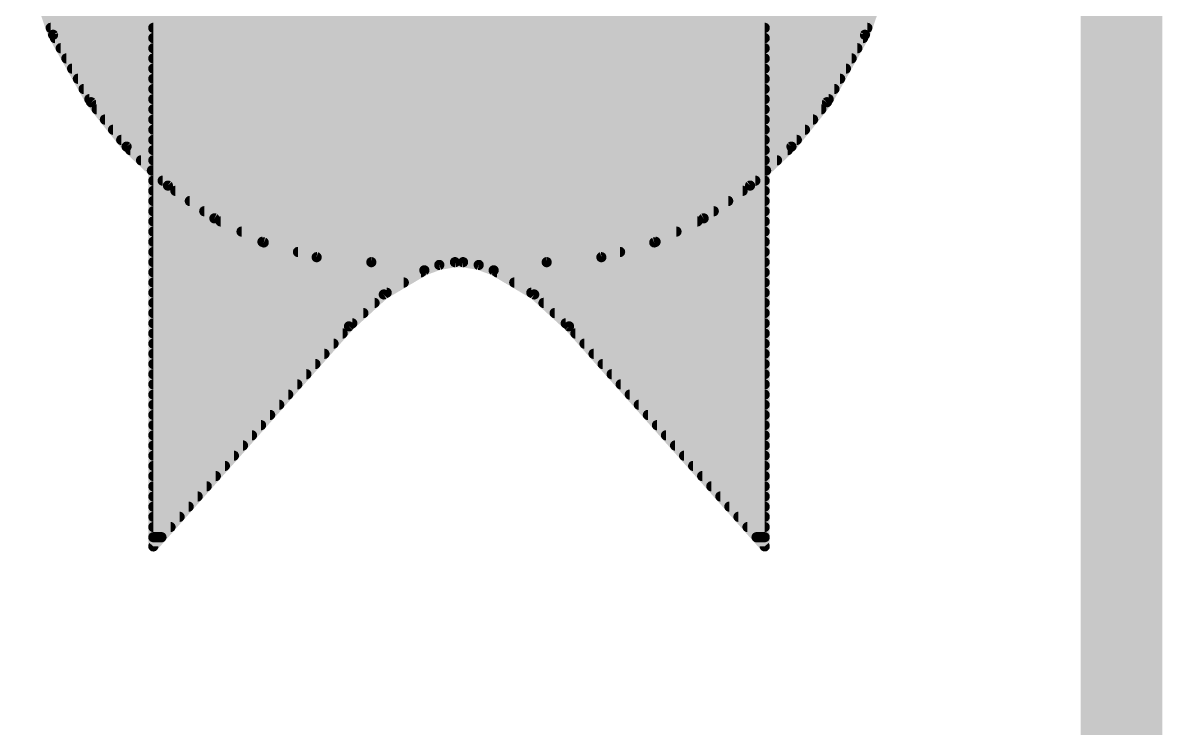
# Model space of a CAD drawing. Extents: x 0 to 108, y -18 to 20.
# Drawn here: x 16.312 to 19.152, y 15.043 to 16.802 of the extents above; entities that cross this region are included whole.
import ezdxf

# ---------------------------------------------------------------- set-up
doc = ezdxf.new("R2010")
doc.units = 0
for name, color, linetype in [('1', 12, 'CONTINUOUS'), ('16', 132, 'CONTINUOUS'), ('20', 53, 'CONTINUOUS'), ('21', 41, 'CONTINUOUS'), ('22', 40, 'CONTINUOUS'), ('23', 53, 'CONTINUOUS'), ('24', 53, 'CONTINUOUS')]:
    doc.layers.add(name, color=color, linetype=linetype)

msp = doc.modelspace()

# ---------------------------------------------------------------- linework, layer by layer
at = {"layer": '1', "const_width": 0.2032}
msp.add_lwpolyline([(19.05, 0), (19.05, 19.05)], dxfattribs=at)
at = {"layer": '16', "const_width": 0.2032}
msp.add_lwpolyline([(19.05, 19.05), (19.05, 0)], dxfattribs=at)
at = {"layer": '20', "const_width": 0.2032}
msp.add_lwpolyline([(19.05, 0), (19.05, 19.05)], dxfattribs=at)
at = {"layer": '21', "const_width": 0.0254}
for points in [[(16.6371, 17.0129), (16.6371, 15.4965)], [(18.4107, 16.7721), (18.4735, 16.9545)], [(16.6371, 16.8148), (18.4254, 16.8148)], [(16.6371, 16.7894), (18.4166, 16.7894)], [(18.316, 16.604), (18.4107, 16.7721)], [(16.6371, 16.764), (18.4061, 16.764)], [(16.6371, 16.7386), (18.3918, 16.7386)], [(16.6371, 16.7132), (18.3775, 16.7132)], [(16.6371, 16.6878), (18.3632, 16.6878)], [(16.6371, 16.6624), (18.3489, 16.6624)], [(16.6371, 16.637), (18.3346, 16.637)], [(16.6371, 16.6116), (18.3203, 16.6116)], [(18.2276, 16.4933), (18.316, 16.604)], [(16.6371, 16.5862), (18.3018, 16.5862)], [(16.6371, 16.5608), (18.2815, 16.5608)], [(16.6371, 16.5354), (18.2612, 16.5354)], [(16.6371, 16.51), (18.2409, 16.51)], [(18.1244, 16.3961), (18.2276, 16.4933)], [(16.6371, 16.4846), (18.2183, 16.4846)], [(16.6371, 16.4592), (18.1914, 16.4592)], [(16.6371, 16.4338), (18.1644, 16.4338)], [(16.6371, 16.4084), (18.1375, 16.4084)], [(16.6371, 16.383), (18.1059, 16.383)], [(18.0087, 16.3144), (18.1244, 16.3961)], [(16.6371, 16.3576), (18.0699, 16.3576)], [(16.6371, 16.3322), (18.0339, 16.3322)], [(16.6371, 16.3068), (17.9931, 16.3068)], [(17.8857, 16.2544), (18.0087, 16.3144)], [(16.6371, 16.2814), (17.941, 16.2814)], [(16.6371, 16.256), (17.8889, 16.256)], [(17.7538, 16.2176), (17.8857, 16.2544)], [(16.6371, 16.2306), (17.8004, 16.2306)], [(16.6371, 16.2052), (17.6175, 16.2052)], [(17.3499, 16.1984), (17.3889, 16.2052)], [(17.3889, 16.2052), (17.6175, 16.2052)], [(17.6175, 16.2052), (17.7538, 16.2176)], [(16.6371, 16.1798), (17.3041, 16.1798)], [(17.2115, 16.1247), (17.3127, 16.1849)], [(17.3127, 16.1849), (17.3499, 16.1984)], [(16.6371, 16.1544), (17.2614, 16.1544)], [(16.6371, 16.129), (17.2187, 16.129)], [(17.1247, 16.0452), (17.2115, 16.1247)], [(16.6371, 16.1036), (17.1884, 16.1036)], [(16.6371, 16.0782), (17.1607, 16.0782)], [(16.6371, 16.0528), (17.133, 16.0528)], [(16.6371, 15.4965), (17.1247, 16.0452)], [(16.6371, 16.0274), (17.1089, 16.0274)], [(16.6371, 16.002), (17.0863, 16.002)], [(16.6371, 15.9766), (17.0637, 15.9766)], [(16.6371, 15.9512), (17.0412, 15.9512)], [(16.6371, 15.9258), (17.0186, 15.9258)], [(16.6371, 15.9004), (16.996, 15.9004)], [(16.6371, 15.875), (16.9734, 15.875)], [(16.6371, 15.8496), (16.9509, 15.8496)], [(16.6371, 15.8242), (16.9283, 15.8242)], [(16.6371, 15.7988), (16.9057, 15.7988)], [(16.6371, 15.7734), (16.8832, 15.7734)], [(16.6371, 15.748), (16.8606, 15.748)], [(16.6371, 15.7226), (16.838, 15.7226)], [(16.6371, 15.6972), (16.8155, 15.6972)], [(16.6371, 15.6718), (16.7929, 15.6718)], [(16.6371, 15.6464), (16.7703, 15.6464)], [(16.6371, 15.621), (16.7477, 15.621)], [(16.6371, 15.5956), (16.7252, 15.5956)], [(16.6371, 15.5702), (16.7026, 15.5702)], [(16.6371, 15.5448), (16.68, 15.5448)], [(16.6371, 15.5194), (16.6574, 15.5194)]]:
    msp.add_lwpolyline(points, dxfattribs=at)
at = {"layer": '21', "const_width": 0.0127}
for points in [[(16.6371, 16.7958, 1), (16.6371, 16.783)], [(18.4162, 16.769, 1), (18.4051, 16.7752)], [(18.4166, 16.783, 1), (18.4166, 16.7958)], [(16.6371, 16.7704, 1), (16.6371, 16.7576)], [(18.4047, 16.7741, 1), (18.4167, 16.77)], [(18.4061, 16.7576, 1), (18.4061, 16.7704)], [(16.6371, 16.745, 1), (16.6371, 16.7323)], [(18.3918, 16.7323, 1), (18.3918, 16.745)], [(16.6371, 16.7196, 1), (16.6371, 16.7068)], [(16.6371, 16.6942, 1), (16.6371, 16.6814)], [(18.3632, 16.6814, 1), (18.3632, 16.6942)], [(18.3775, 16.7068, 1), (18.3775, 16.7196)], [(16.6371, 16.6688, 1), (16.6371, 16.6561)], [(18.3489, 16.6561, 1), (18.3489, 16.6688)], [(16.6371, 16.6434, 1), (16.6371, 16.6306)], [(18.3346, 16.6306, 1), (18.3346, 16.6434)], [(16.6371, 16.618, 1), (16.6371, 16.6052)], [(18.3105, 16.6071, 1), (18.3215, 16.6009)], [(18.321, 16.6, 1), (18.311, 16.608)], [(18.3203, 16.6052, 1), (18.3203, 16.618)], [(16.6371, 16.5926, 1), (16.6371, 16.5799)], [(18.3018, 16.5799, 1), (18.3018, 16.5926)], [(16.6371, 16.5672, 1), (16.6371, 16.5544)], [(18.2815, 16.5544, 1), (18.2815, 16.5672)], [(16.6371, 16.5418, 1), (16.6371, 16.529)], [(18.2612, 16.529, 1), (18.2612, 16.5418)], [(16.6371, 16.5164, 1), (16.6371, 16.5037)], [(18.2226, 16.4973, 1), (18.2325, 16.4893)], [(18.2319, 16.4887, 1), (18.2232, 16.4979)], [(18.2409, 16.5037, 1), (18.2409, 16.5164)], [(16.6371, 16.491, 1), (16.6371, 16.4782)], [(16.6371, 16.4656, 1), (16.6371, 16.4528)], [(18.1914, 16.4528, 1), (18.1914, 16.4656)], [(18.2183, 16.4782, 1), (18.2183, 16.491)], [(16.6371, 16.4402, 1), (16.6371, 16.4275)], [(18.1644, 16.4275, 1), (18.1644, 16.4402)], [(16.6371, 16.4148, 1), (16.6371, 16.402)], [(18.1375, 16.402, 1), (18.1375, 16.4148)], [(16.6371, 16.3894, 1), (16.6371, 16.3766)], [(18.1059, 16.3766, 1), (18.1059, 16.3894)], [(18.1201, 16.4007, 1), (18.1288, 16.3915)], [(18.1281, 16.3909, 1), (18.1208, 16.4013)], [(16.6371, 16.364, 1), (16.6371, 16.3513)], [(18.0699, 16.3513, 1), (18.0699, 16.364)], [(16.6371, 16.3386, 1), (16.6371, 16.3258)], [(18.0339, 16.3258, 1), (18.0339, 16.3386)], [(16.6371, 16.3132, 1), (16.6371, 16.3004)], [(17.9931, 16.3004, 1), (17.9931, 16.3132)], [(18.005, 16.3196, 1), (18.0124, 16.3092)], [(18.0115, 16.3087, 1), (18.0059, 16.3201)], [(16.6371, 16.2878, 1), (16.6371, 16.2751)], [(17.941, 16.2751, 1), (17.941, 16.2878)], [(16.6371, 16.2624, 1), (16.6371, 16.2496)], [(17.8829, 16.2601, 1), (17.8884, 16.2487)], [(17.8874, 16.2483, 1), (17.884, 16.2605)], [(17.8889, 16.2496, 1), (17.8889, 16.2624)], [(16.6371, 16.237, 1), (16.6371, 16.2242)], [(16.6371, 16.2116, 1), (16.6371, 16.1989)], [(17.3889, 16.2116, 1), (17.3889, 16.1989)], [(17.39, 16.1989, 1), (17.3878, 16.2115)], [(17.6169, 16.2115, 1), (17.6181, 16.1989)], [(17.6175, 16.1989, 1), (17.6175, 16.2116)], [(17.6175, 16.1989, 1), (17.6175, 16.2116)], [(17.7521, 16.2237, 1), (17.7555, 16.2115)], [(17.7544, 16.2113, 1), (17.7532, 16.2239)], [(17.8004, 16.2242, 1), (17.8004, 16.237)], [(16.6371, 16.1862, 1), (16.6371, 16.1734)], [(17.3041, 16.1734, 1), (17.3041, 16.1862)], [(17.3105, 16.1909, 1), (17.3149, 16.1789)], [(17.3159, 16.1794, 1), (17.3095, 16.1904)], [(17.3488, 16.2046, 1), (17.351, 16.1921)], [(17.3521, 16.1924, 1), (17.3478, 16.2043)], [(16.6371, 16.1608, 1), (16.6371, 16.1481)], [(17.2614, 16.1481, 1), (17.2614, 16.1608)], [(16.6371, 16.1354, 1), (16.6371, 16.1227)], [(17.2083, 16.1302, 1), (17.2147, 16.1193)], [(17.2158, 16.1201, 1), (17.2072, 16.1294)], [(17.2187, 16.1227, 1), (17.2187, 16.1354)], [(16.6371, 16.11, 1), (16.6371, 16.0972)], [(17.1884, 16.0972, 1), (17.1884, 16.11)], [(16.6371, 16.0846, 1), (16.6371, 16.0719)], [(17.1607, 16.0719, 1), (17.1607, 16.0846)], [(16.6371, 16.0592, 1), (16.6371, 16.0465)], [(17.1204, 16.0499, 1), (17.129, 16.0405)], [(17.1294, 16.041, 1), (17.12, 16.0494)], [(17.133, 16.0465, 1), (17.133, 16.0592)], [(16.6371, 16.0338, 1), (16.6371, 16.021)], [(17.1089, 16.021, 1), (17.1089, 16.0338)], [(16.6371, 16.0084, 1), (16.6371, 15.9957)], [(16.6371, 15.983, 1), (16.6371, 15.9703)], [(17.0637, 15.9703, 1), (17.0637, 15.983)], [(17.0863, 15.9957, 1), (17.0863, 16.0084)], [(16.6371, 15.9575, 1), (16.6371, 15.9449)], [(17.0412, 15.9449, 1), (17.0412, 15.9575)], [(16.6371, 15.9322, 1), (16.6371, 15.9195)], [(17.0186, 15.9195, 1), (17.0186, 15.9322)], [(16.6371, 15.9068, 1), (16.6371, 15.8941)], [(16.996, 15.8941, 1), (16.996, 15.9068)], [(16.6371, 15.8813, 1), (16.6371, 15.8687)], [(16.9734, 15.8687, 1), (16.9734, 15.8813)], [(16.6371, 15.8559, 1), (16.6371, 15.8433)], [(16.9509, 15.8433, 1), (16.9509, 15.8559)], [(16.6371, 15.8306, 1), (16.6371, 15.8179)], [(16.9283, 15.8179, 1), (16.9283, 15.8306)], [(16.6371, 15.8051, 1), (16.6371, 15.7925)], [(16.9057, 15.7925, 1), (16.9057, 15.8051)], [(16.6371, 15.7797, 1), (16.6371, 15.7671)], [(16.8832, 15.7671, 1), (16.8832, 15.7797)], [(16.6371, 15.7544, 1), (16.6371, 15.7417)], [(16.6371, 15.7289, 1), (16.6371, 15.7163)], [(16.838, 15.7163, 1), (16.838, 15.7289)], [(16.8606, 15.7417, 1), (16.8606, 15.7544)], [(16.6371, 15.7035, 1), (16.6371, 15.6909)], [(16.8155, 15.6909, 1), (16.8155, 15.7035)], [(16.6371, 15.6782, 1), (16.6371, 15.6655)], [(16.7929, 15.6655, 1), (16.7929, 15.6782)], [(16.6371, 15.6527, 1), (16.6371, 15.6401)], [(16.7703, 15.6401, 1), (16.7703, 15.6527)], [(16.6371, 15.6273, 1), (16.6371, 15.6147)], [(16.7477, 15.6147, 1), (16.7477, 15.6273)], [(16.6371, 15.602, 1), (16.6371, 15.5893)], [(16.7252, 15.5893, 1), (16.7252, 15.602)], [(16.6371, 15.5766, 1), (16.6371, 15.5639)], [(16.7026, 15.5639, 1), (16.7026, 15.5766)], [(16.6371, 15.5511, 1), (16.6371, 15.5385)], [(16.68, 15.5385, 1), (16.68, 15.5511)], [(16.6371, 15.5258, 1), (16.6371, 15.5131)], [(16.6324, 15.5007, 1), (16.6418, 15.4923)], [(16.6574, 15.5131, 1), (16.6574, 15.5258)], [(16.6307, 15.4965, 1), (16.6435, 15.4965)]]:
    msp.add_lwpolyline(points, format="xyb", dxfattribs=at)
at = {"layer": '22', "const_width": 0.0254}
for points in [[(18.1609, 17.0129), (18.1609, 15.4965)], [(16.3873, 16.7721), (16.3245, 16.9545)], [(16.3726, 16.8148), (18.1609, 16.8148)], [(16.3814, 16.7894), (18.1609, 16.7894)], [(16.482, 16.604), (16.3873, 16.7721)], [(16.3919, 16.764), (18.1609, 16.764)], [(16.4062, 16.7386), (18.1609, 16.7386)], [(16.4205, 16.7132), (18.1609, 16.7132)], [(16.4348, 16.6878), (18.1609, 16.6878)], [(16.4491, 16.6624), (18.1609, 16.6624)], [(16.4634, 16.637), (18.1609, 16.637)], [(16.4777, 16.6116), (18.1609, 16.6116)], [(16.5704, 16.4933), (16.482, 16.604)], [(16.4962, 16.5862), (18.1609, 16.5862)], [(16.5165, 16.5608), (18.1609, 16.5608)], [(16.5368, 16.5354), (18.1609, 16.5354)], [(16.5571, 16.51), (18.1609, 16.51)], [(16.6736, 16.3961), (16.5704, 16.4933)], [(16.5797, 16.4846), (18.1609, 16.4846)], [(16.6066, 16.4592), (18.1609, 16.4592)], [(16.6336, 16.4338), (18.1609, 16.4338)], [(16.6605, 16.4084), (18.1609, 16.4084)], [(16.7893, 16.3144), (16.6736, 16.3961)], [(16.6922, 16.383), (18.1609, 16.383)], [(16.7281, 16.3576), (18.1609, 16.3576)], [(16.7641, 16.3322), (18.1609, 16.3322)], [(16.9123, 16.2544), (16.7893, 16.3144)], [(16.8049, 16.3068), (18.1609, 16.3068)], [(16.857, 16.2814), (18.1609, 16.2814)], [(16.9091, 16.256), (18.1609, 16.256)], [(17.0442, 16.2176), (16.9123, 16.2544)], [(16.9976, 16.2306), (18.1609, 16.2306)], [(17.1805, 16.2052), (17.0442, 16.2176)], [(17.4091, 16.2052), (17.1805, 16.2052)], [(17.1805, 16.2052), (18.1609, 16.2052)], [(17.4481, 16.1984), (17.4091, 16.2052)], [(17.4853, 16.1849), (17.4481, 16.1984)], [(17.5865, 16.1247), (17.4853, 16.1849)], [(17.4939, 16.1798), (18.1609, 16.1798)], [(17.5366, 16.1544), (18.1609, 16.1544)], [(17.5793, 16.129), (18.1609, 16.129)], [(17.6733, 16.0452), (17.5865, 16.1247)], [(17.6096, 16.1036), (18.1609, 16.1036)], [(17.6373, 16.0782), (18.1609, 16.0782)], [(17.665, 16.0528), (18.1609, 16.0528)], [(18.1609, 15.4965), (17.6733, 16.0452)], [(17.6891, 16.0274), (18.1609, 16.0274)], [(17.7117, 16.002), (18.1609, 16.002)], [(17.7343, 15.9766), (18.1609, 15.9766)], [(17.7568, 15.9512), (18.1609, 15.9512)], [(17.7794, 15.9258), (18.1609, 15.9258)], [(17.802, 15.9004), (18.1609, 15.9004)], [(17.8246, 15.875), (18.1609, 15.875)], [(17.8471, 15.8496), (18.1609, 15.8496)], [(17.8697, 15.8242), (18.1609, 15.8242)], [(17.8923, 15.7988), (18.1609, 15.7988)], [(17.9148, 15.7734), (18.1609, 15.7734)], [(17.9374, 15.748), (18.1609, 15.748)], [(17.96, 15.7226), (18.1609, 15.7226)], [(17.9825, 15.6972), (18.1609, 15.6972)], [(18.0051, 15.6718), (18.1609, 15.6718)], [(18.0277, 15.6464), (18.1609, 15.6464)], [(18.0503, 15.621), (18.1609, 15.621)], [(18.0728, 15.5956), (18.1609, 15.5956)], [(18.0954, 15.5702), (18.1609, 15.5702)], [(18.118, 15.5448), (18.1609, 15.5448)], [(18.1406, 15.5194), (18.1609, 15.5194)]]:
    msp.add_lwpolyline(points, dxfattribs=at)
at = {"layer": '22', "const_width": 0.0127}
for points in [[(16.3814, 16.7958, 1), (16.3814, 16.783)], [(16.3929, 16.7752, 1), (16.3818, 16.769)], [(18.1609, 16.783, 1), (18.1609, 16.7958)], [(16.3813, 16.77, 1), (16.3933, 16.7741)], [(16.3919, 16.7704, 1), (16.3919, 16.7576)], [(18.1609, 16.7576, 1), (18.1609, 16.7704)], [(16.4062, 16.745, 1), (16.4062, 16.7323)], [(18.1609, 16.7323, 1), (18.1609, 16.745)], [(16.4205, 16.7196, 1), (16.4205, 16.7068)], [(16.4348, 16.6942, 1), (16.4348, 16.6814)], [(18.1609, 16.7068, 1), (18.1609, 16.7196)], [(18.1609, 16.6814, 1), (18.1609, 16.6942)], [(16.4491, 16.6688, 1), (16.4491, 16.6561)], [(18.1609, 16.6561, 1), (18.1609, 16.6688)], [(16.4634, 16.6434, 1), (16.4634, 16.6306)], [(18.1609, 16.6306, 1), (18.1609, 16.6434)], [(16.4777, 16.618, 1), (16.4777, 16.6052)], [(16.487, 16.608, 1), (16.477, 16.6)], [(16.4765, 16.6009, 1), (16.4875, 16.6071)], [(18.1609, 16.6052, 1), (18.1609, 16.618)], [(16.4962, 16.5926, 1), (16.4962, 16.5799)], [(18.1609, 16.5799, 1), (18.1609, 16.5926)], [(16.5165, 16.5672, 1), (16.5165, 16.5544)], [(18.1609, 16.5544, 1), (18.1609, 16.5672)], [(16.5368, 16.5418, 1), (16.5368, 16.529)], [(18.1609, 16.529, 1), (18.1609, 16.5418)], [(16.5571, 16.5164, 1), (16.5571, 16.5037)], [(16.5748, 16.4979, 1), (16.5661, 16.4887)], [(16.5655, 16.4893, 1), (16.5754, 16.4973)], [(18.1609, 16.5037, 1), (18.1609, 16.5164)], [(16.5797, 16.491, 1), (16.5797, 16.4782)], [(16.6066, 16.4656, 1), (16.6066, 16.4528)], [(18.1609, 16.4782, 1), (18.1609, 16.491)], [(18.1609, 16.4528, 1), (18.1609, 16.4656)], [(16.6336, 16.4402, 1), (16.6336, 16.4275)], [(18.1609, 16.4275, 1), (18.1609, 16.4402)], [(16.6605, 16.4148, 1), (16.6605, 16.402)], [(18.1609, 16.402, 1), (18.1609, 16.4148)], [(16.6772, 16.4013, 1), (16.6699, 16.3909)], [(16.6692, 16.3915, 1), (16.6779, 16.4007)], [(16.6922, 16.3894, 1), (16.6922, 16.3766)], [(18.1609, 16.3766, 1), (18.1609, 16.3894)], [(16.7281, 16.364, 1), (16.7281, 16.3513)], [(18.1609, 16.3513, 1), (18.1609, 16.364)], [(16.7641, 16.3386, 1), (16.7641, 16.3258)], [(18.1609, 16.3258, 1), (18.1609, 16.3386)], [(16.7921, 16.3201, 1), (16.7865, 16.3087)], [(16.7856, 16.3092, 1), (16.793, 16.3196)], [(16.8049, 16.3132, 1), (16.8049, 16.3004)], [(18.1609, 16.3004, 1), (18.1609, 16.3132)], [(16.857, 16.2878, 1), (16.857, 16.2751)], [(18.1609, 16.2751, 1), (18.1609, 16.2878)], [(16.9091, 16.2624, 1), (16.9091, 16.2496)], [(16.914, 16.2605, 1), (16.9106, 16.2483)], [(16.9096, 16.2487, 1), (16.9151, 16.2601)], [(18.1609, 16.2496, 1), (18.1609, 16.2624)], [(16.9976, 16.237, 1), (16.9976, 16.2242)], [(17.0448, 16.2239, 1), (17.0436, 16.2113)], [(17.0425, 16.2115, 1), (17.0459, 16.2237)], [(17.1805, 16.2116, 1), (17.1805, 16.1989)], [(17.1805, 16.2116, 1), (17.1805, 16.1989)], [(17.1799, 16.1989, 1), (17.1811, 16.2115)], [(17.4102, 16.2115, 1), (17.408, 16.1989)], [(17.4091, 16.1989, 1), (17.4091, 16.2116)], [(18.1609, 16.2242, 1), (18.1609, 16.237)], [(18.1609, 16.1989, 1), (18.1609, 16.2116)], [(17.4502, 16.2043, 1), (17.4459, 16.1924)], [(17.447, 16.1921, 1), (17.4492, 16.2046)], [(17.4885, 16.1904, 1), (17.4821, 16.1794)], [(17.4831, 16.1789, 1), (17.4875, 16.1909)], [(17.4939, 16.1862, 1), (17.4939, 16.1734)], [(18.1609, 16.1734, 1), (18.1609, 16.1862)], [(17.5366, 16.1608, 1), (17.5366, 16.1481)], [(18.1609, 16.1481, 1), (18.1609, 16.1608)], [(17.5793, 16.1354, 1), (17.5793, 16.1227)], [(17.5908, 16.1294, 1), (17.5822, 16.1201)], [(17.5833, 16.1193, 1), (17.5897, 16.1302)], [(18.1609, 16.1227, 1), (18.1609, 16.1354)], [(17.6096, 16.11, 1), (17.6096, 16.0972)], [(18.1609, 16.0972, 1), (18.1609, 16.11)], [(17.6373, 16.0846, 1), (17.6373, 16.0719)], [(18.1609, 16.0719, 1), (18.1609, 16.0846)], [(17.665, 16.0592, 1), (17.665, 16.0465)], [(17.678, 16.0494, 1), (17.6686, 16.041)], [(17.669, 16.0405, 1), (17.6776, 16.0499)], [(18.1609, 16.0465, 1), (18.1609, 16.0592)], [(17.6891, 16.0338, 1), (17.6891, 16.021)], [(18.1609, 16.021, 1), (18.1609, 16.0338)], [(17.7117, 16.0084, 1), (17.7117, 15.9957)], [(17.7343, 15.983, 1), (17.7343, 15.9703)], [(18.1609, 15.9957, 1), (18.1609, 16.0084)], [(18.1609, 15.9703, 1), (18.1609, 15.983)], [(17.7568, 15.9575, 1), (17.7568, 15.9449)], [(18.1609, 15.9449, 1), (18.1609, 15.9575)], [(17.7794, 15.9322, 1), (17.7794, 15.9195)], [(18.1609, 15.9195, 1), (18.1609, 15.9322)], [(17.802, 15.9068, 1), (17.802, 15.8941)], [(18.1609, 15.8941, 1), (18.1609, 15.9068)], [(17.8246, 15.8813, 1), (17.8246, 15.8687)], [(18.1609, 15.8687, 1), (18.1609, 15.8813)], [(17.8471, 15.8559, 1), (17.8471, 15.8433)], [(18.1609, 15.8433, 1), (18.1609, 15.8559)], [(17.8697, 15.8306, 1), (17.8697, 15.8179)], [(18.1609, 15.8179, 1), (18.1609, 15.8306)], [(17.8923, 15.8051, 1), (17.8923, 15.7925)], [(18.1609, 15.7925, 1), (18.1609, 15.8051)], [(17.9148, 15.7797, 1), (17.9148, 15.7671)], [(18.1609, 15.7671, 1), (18.1609, 15.7797)], [(17.9374, 15.7544, 1), (17.9374, 15.7417)], [(17.96, 15.7289, 1), (17.96, 15.7163)], [(18.1609, 15.7417, 1), (18.1609, 15.7544)], [(18.1609, 15.7163, 1), (18.1609, 15.7289)], [(17.9825, 15.7035, 1), (17.9825, 15.6909)], [(18.1609, 15.6909, 1), (18.1609, 15.7035)], [(18.0051, 15.6782, 1), (18.0051, 15.6655)], [(18.1609, 15.6655, 1), (18.1609, 15.6782)], [(18.0277, 15.6527, 1), (18.0277, 15.6401)], [(18.1609, 15.6401, 1), (18.1609, 15.6527)], [(18.0503, 15.6273, 1), (18.0503, 15.6147)], [(18.1609, 15.6147, 1), (18.1609, 15.6273)], [(18.0728, 15.602, 1), (18.0728, 15.5893)], [(18.1609, 15.5893, 1), (18.1609, 15.602)], [(18.0954, 15.5766, 1), (18.0954, 15.5639)], [(18.1609, 15.5639, 1), (18.1609, 15.5766)], [(18.118, 15.5511, 1), (18.118, 15.5385)], [(18.1609, 15.5385, 1), (18.1609, 15.5511)], [(18.1406, 15.5258, 1), (18.1406, 15.5131)], [(18.1562, 15.4923, 1), (18.1656, 15.5007)], [(18.1609, 15.5131, 1), (18.1609, 15.5258)], [(18.1546, 15.4965, 1), (18.1673, 15.4965)]]:
    msp.add_lwpolyline(points, format="xyb", dxfattribs=at)
at = {"layer": '23'}
msp.add_point((16.637, 15.494), dxfattribs=at)
at = {"layer": '24'}
msp.add_point((18.161, 15.494), dxfattribs=at)

doc.saveas('drawing.dxf')
